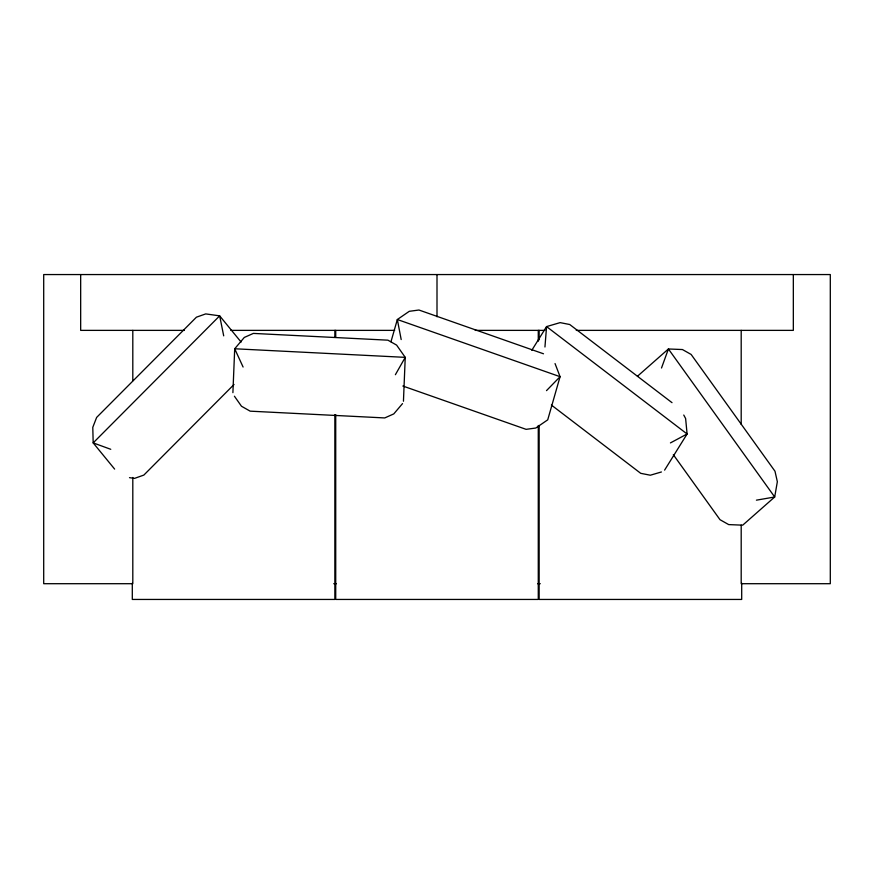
<?xml version="1.0" encoding="UTF-8"?>
<svg xmlns="http://www.w3.org/2000/svg" width="874" height="874" viewBox="0 0 874 874"><rect width="100%" height="100%" fill="white"/><g stroke="black" fill="none" stroke-linecap="round" stroke-linejoin="round"><path stroke-width="1.31" d="M232.899 392.655L234.702 348.77L244.305 337.44L253.362 333.409L387.925 340.172L396.599 345.099L405.241 357.357L403.449 401.242M544.95 347.011L546.567 326.592L560.136 322.626L569.739 324.516L672.008 402.663M390.973 341.734L397.342 319.513L409.272 311.319L418.952 310.019L543.497 353.784M661.509 367.998L668.413 348.977L682.441 349.545L691.137 354.451L774.987 471.228L777.347 481.716L774.692 496.989L742.714 525.165L728.687 524.597L720.001 519.691L673.33 454.688M395.387 374.706L405.241 357.357L234.702 348.77L243.092 367.036M531.796 350.299L546.567 326.592L687.095 433.985L664.601 470.114M402.521 403.602L393.781 413.905L384.735 417.936L250.172 411.162L241.486 406.246L234.418 396.217M546.501 390.634L560.07 376.694L555.045 363.573M234.035 384.494L143.849 475.085L134.552 478.373L129.494 477.663M637.441 376.268L668.413 348.977L774.692 496.989L756.414 500.168M670.434 442.91L687.095 433.985L685.62 418.526L683.752 415.041M661.421 471.971L650.322 475.216L640.718 473.326L551.374 405.044M184.436 330.372L80.67 330.372L80.67 274.556M230.845 330.372L394.677 330.372M475.227 330.372L544.852 330.372M576.25 330.372L793.33 330.372L793.33 274.556M333.737 583.701L336.446 583.701M537.554 583.701L540.263 583.701M402.848 386.024L526.104 429.342L535.784 428.031L547.725 419.837L560.07 376.694L397.342 319.513L401.188 339.56M110.758 449.302L93.179 442.889L92.786 427.342L96.643 417.422L196.432 317.186L205.729 313.908L219.658 315.853L241.093 342.051M114.625 469.087L93.179 442.889L219.658 315.853L223.7 335.856M741.698 583.133L741.698 599.444L539.149 599.444L539.149 425.496M741.196 330.372L741.196 424.349M741.196 525.132L741.196 583.701L830.3 583.701L830.3 274.556L43.7 274.556L43.7 583.701L132.804 583.701L132.804 477.466M539.149 330.372L539.149 339.888M538.275 330.372L538.275 341.242M538.275 425.496L538.275 599.444L335.725 599.444L335.725 414.626M437 274.556L437 316.759M335.725 330.372L335.725 337.167M334.851 330.372L334.851 337.167M334.851 414.626L334.851 599.444L132.302 599.444L132.302 583.133M132.804 330.372L132.804 380.769"/></g></svg>
